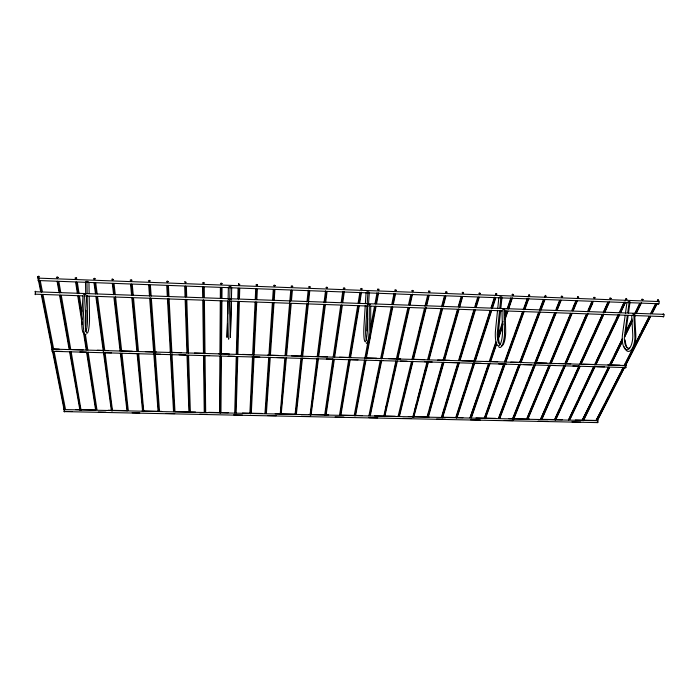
<?xml version="1.0" encoding="UTF-8"?>
<svg xmlns="http://www.w3.org/2000/svg" width="699" height="699" viewBox="0 0 699 699"><rect width="100%" height="100%" fill="white"/><g stroke="black" fill="none" stroke-linecap="round" stroke-linejoin="round"><path stroke-width="1.05" d="M219.905 356.245L219.521 412.628L219.739 412.235M219.923 354.078L220.281 300.954M220.307 297.695L220.377 287.944M220.211 413.196L220.657 355.756M220.674 353.589L221.085 300.474M221.102 298.307L221.19 287.464M221.443 356.289L220.945 412.655L220.753 412.253M221.461 354.122L221.924 301.007M221.95 297.757L222.037 288.005M227.743 314.034L228.049 301.321M228.101 299.207L228.372 287.551M229.77 298.508L230.05 286.852L228.87 286.721M231.369 301.444L230.373 337.565L231.273 301.033M231.421 299.329L231.71 287.673M227.507 323.777L227.026 337.46L227.891 300.911M236.227 357.338L234.724 412.943L235.449 412.401L237.005 356.831M236.314 354.061L237.73 301.723M237.817 298.456L238.079 288.643M237.101 353.563L238.56 301.243M238.621 299.058L238.927 288.163M228.416 299.556L229.613 299.469L228.652 339.181L228.704 338.499M236.148 412.978L237.756 357.381M237.852 354.105L239.355 301.785M239.451 298.517L239.74 288.704M252.531 356.717L249.875 413.258L250.592 412.716M252.636 354.542L255.091 302.352M255.249 299.085L255.703 289.299M250.574 413.834L253.291 357.303M253.396 355.136L255.948 301.863M256.052 299.696L256.577 288.818M251.291 413.292L254.06 356.761M254.165 354.585L256.716 302.405M256.874 299.146L257.354 289.36M83.006 295.738L81.792 316.263A13.569 2.211 -89 0 0 83.723 333.039M85.881 294.445L84.562 294.262L83.146 319.932A15.273 2.464 -89 0 0 86.082 334.113M86.519 295.869L85.322 316.376A13.561 2.158 -88.9 0 0 87.165 333.152A13.561 2.158 -88.9 0 0 89.498 315.826L89.184 296.376M365.245 305.612L364.022 324.913A13.071 1.8 -88.1 0 0 365.131 341.724A13.071 1.8 -88.1 0 0 367.464 325.69L367.447 304.851M365.385 303.462L366.066 292.741M367.054 305.97L365.647 328.338A11.42 1.59 -88.1 0 0 366.774 340.125M367.193 303.829L367.954 292.033L369.028 291.99M367.622 318.587L367.202 325.018A13.063 1.844 -88.1 0 0 366.958 330.863M368.591 303.584L369.282 292.864M268.739 357.189L264.965 413.581L265.166 413.188M268.888 355.022L272.374 302.973M272.593 299.714L273.248 289.954M265.742 413.065L269.499 357.774M269.648 355.608L273.265 302.492M273.414 300.317L274.148 289.482M270.26 357.233L266.371 413.607L266.162 413.205M270.408 355.066L273.991 303.025M274.218 299.775L274.89 290.015M41.853 294.419L64.649 409.955L64.291 408.976L64.308 411.903L64.343 409.029L65.488 409.404L54.164 351.632M280.203 414.289L284.781 358.736M285.07 355.494L290.714 290.609M280.701 414.463L285.646 358.246M285.935 355.005L290.4 304.187M290.688 300.946L291.64 290.137M286.389 357.705L281.19 414.306M286.581 355.538L291.195 303.646M291.483 300.404L292.348 290.67M52.18 349.089L52.364 351.684L52.399 348.565L52.18 349.089L626.19 365.533L625.622 367.927L621.953 367.333M38.742 279.382L38.401 277.643L38.366 281.059L38.62 280.579M35.597 291.736L35.334 291.221L35.308 294.672M497.548 310.339L495.617 329.273A12.835 3.591 -87.7 0 0 498.3 345.839A12.835 3.591 -87.7 0 0 502.52 330.155L501.952 310.74M497.767 308.233L498.833 297.713M499.523 310.697L497.321 332.637A11.219 3.154 -87.7 0 0 500.702 344.03M499.733 308.591L500.921 297.023L501.899 296.979M500.598 310.898L498.693 329.369A12.835 3.626 -87.6 0 0 499.645 343.882M500.816 308.731L501.934 297.861M300.946 358.124L295.153 413.817M301.182 355.966L306.712 304.205M306.94 302.047L308.207 290.181M295.791 413.694L301.723 358.709M301.951 356.551L307.647 303.724M307.883 301.566L309.045 290.784M302.449 358.168L296.359 414.236L296.14 413.834M302.684 356.009L309.718 291.326M310.085 414.909L316.944 358.587M317.224 356.438L323.759 304.816M324.03 302.667L325.533 290.836M312.593 397.845L312.872 395.695M310.583 415.084L317.722 359.172M318.001 357.023L324.729 304.336M325 302.186L326.372 291.439M311.072 414.935L318.447 358.631M318.718 356.481L325.35 304.869M325.629 302.719L327.01 291.972M625.168 315.345L622.643 333.475A12.608 5.251 -87.1 0 0 626.785 349.797A12.608 5.251 -87.1 0 0 632.761 334.454L631.686 315.371M625.465 313.213L626.951 302.545M627.283 315.703L624.408 336.787A11.018 4.605 -87.1 0 0 629.502 348.032M627.728 312.505L629.222 301.837L630.096 301.793M628.156 315.45L625.614 333.572A12.608 5.295 -87.1 0 0 625.247 336.769M628.453 313.318L629.948 302.658M332.881 359.05L324.712 414.83L325.376 414.289M333.196 356.909L340.728 305.428M341.199 302.204L342.772 291.483M325.594 414.324L333.659 359.636M334.131 356.42L341.724 304.947M342.038 302.807L343.62 292.086M326.101 414.857L334.209 360.168M334.69 356.953L342.318 305.48M342.798 302.265L344.38 291.544M339.504 415.136L348.74 359.513M349.098 357.372L357.626 306.031M358.159 302.824L359.933 292.13M340.413 414.629L349.526 360.099M349.884 357.958L358.648 305.559M359.006 303.418L360.789 292.724M340.885 415.162L350.225 359.557M350.583 357.416L359.207 306.083M359.74 302.877L361.54 292.182M364.537 359.976L354.236 415.442L354.882 414.909M364.93 357.836L367.901 341.837M370.479 327.971L374.446 306.634M375.04 303.436L377.014 292.767M365.621 357.303L366.023 355.171M354.97 416.01L365.324 360.553M365.726 358.421L375.485 306.162M375.887 304.03L377.879 293.37M366.014 360.011L355.616 415.477L355.38 415.084M366.416 357.879L376.018 306.695M376.612 303.488L378.613 292.829M368.906 415.748L380.265 360.431M380.702 358.299L391.187 307.237M391.842 304.048L394.026 293.405M373.266 397.128L373.712 395.005M376.997 379.041L377.871 374.786M387.954 325.848L388.391 323.716M369.867 415.25L381.278 359.95M381.715 357.818L392.261 306.765M392.698 304.642L394.891 294.008M370.278 415.783L381.733 360.474M382.178 358.342L392.751 307.289M393.415 304.1L395.617 293.466M597.278 420.903L650.498 316.726M575.329 420.012L596.072 420.449L604.976 403.48M383.768 416.447L395.922 360.885M396.403 358.762L407.849 307.831M408.566 304.65L410.715 295.1M583.49 420.615L609.484 367.718M384.389 414.463L384.869 412.34M385.35 410.217L386.302 405.97M393.004 376.263L393.956 372.017M394.437 369.893L395.389 365.656M404.249 326.398L404.966 323.209M384.267 416.621L396.726 361.462M397.207 359.338L408.705 308.425M409.431 305.245L411.825 294.637M384.887 416.088L397.39 360.929M397.871 358.805L409.413 307.892M410.13 304.712L412.532 294.104M582.573 420.597L582.363 419.837L593.783 397.312M597.051 422.362L597.785 422.615L597.995 421.724L597.89 420.728L597.164 420.475M411.519 361.339L398.081 416.359L398.701 415.826M412.034 359.225L424.442 308.434M424.957 306.311L427.543 295.729M402.065 402.074L402.842 398.893M404.144 393.607L405.7 387.255M406.215 385.14L407.246 380.911M413.214 356.569L414.245 352.34M418.911 333.292L419.688 330.111M420.204 327.997L421.759 321.645M425.909 304.72L426.687 301.54M399.085 415.861L412.323 361.916M412.847 359.802L425.569 307.962M426.084 305.847L428.679 295.275M399.444 416.386L412.978 361.383M413.502 359.26L426.25 307.429M426.774 305.314L429.116 295.791M657.873 303.75L658.336 304.222L658.86 303.777L659.14 302.667L659 301.557L658.537 301.094L658.012 301.54M663.229 317.031L664.05 315.476L663.91 314.349L663.43 313.86L662.897 314.305M412.829 417.058L427.054 361.785M427.605 359.679L440.955 309.019M441.515 306.913L444.302 296.359M414.586 410.855L415.424 407.692M415.984 405.577L416.814 402.414M417.373 400.3L420.44 388.696M420.999 386.582L423.227 378.142M423.786 376.027L426.023 367.587M426.573 365.472L427.412 362.309M429.369 354.926L430.2 351.754M430.759 349.649L432.987 341.199M433.546 339.094L435.783 330.644M436.333 328.539L437.172 325.376M437.731 323.261L438.57 320.098M439.129 317.984L439.959 314.821M443.306 302.151L444.145 298.989M413.336 417.224L428.137 361.313M428.697 359.199L442.109 308.565M442.668 306.45L445.464 295.904M413.791 417.076L428.504 361.829M429.064 359.723L442.502 309.08M443.061 306.966L445.866 296.42M442.38 362.694L427.028 416.962L427.631 416.438M442.974 360.614L457.443 309.474M458.326 306.337L460.991 296.944M427.919 415.389L428.81 412.261M429.99 408.085L432.952 397.652M433.546 395.564L437.093 383.035M437.688 380.946L440.65 370.514M441.235 368.425L442.72 363.209M443.9 359.033L444.791 355.905M445.385 353.816L448.339 343.375M448.933 341.287L449.824 338.159M451.004 333.982L452.48 328.766M453.074 326.678L453.966 323.55M455.145 319.373L457.513 311.02M458.701 306.852L460.178 301.627M428.076 416.482L443.498 362.231M444.083 360.142L458.614 309.019M459.208 306.931L462.17 296.498M443.83 362.737L428.382 416.997L428.129 416.604M444.424 360.649L458.981 309.526M459.575 307.438L462.546 297.005M513.739 419.164L535.224 365.254M512.804 419.138L512.638 418.378L513.844 418.78M441.418 417.268L457.775 363.139M458.719 360.02L473.817 310.059M474.761 306.94L477.592 297.573M442.318 415.695L444.844 407.368M446.102 403.209L451.772 384.467M452.41 382.388L458.081 363.655M459.339 359.487L460.912 354.279M462.179 350.12L467.849 331.387M468.479 329.299L474.149 310.566M475.407 306.398L476.36 303.279M442.179 417.827L458.911 362.676M459.54 360.597L475.014 309.613M475.643 307.525L478.798 297.127M459.217 363.183L442.624 417.679M460.16 360.064L475.346 310.111M476.299 306.992L479.138 297.625M498.527 418.081L518.911 364.336M473.101 363.585L455.879 417.189M473.765 361.514L490.113 310.644M491.117 307.534L494.455 297.154M456.333 417.041L464.354 392.122M465.691 387.971L470.698 372.401M472.707 366.171L473.712 363.052M474.708 359.941L490.418 311.151M491.423 308.032L494.429 298.691M495.434 295.581L496.098 293.501L497.006 294.096L495.774 294.445L496.098 293.501M456.508 418.124L474.254 363.122M474.927 361.051L491.336 310.199M492.009 308.119L495.355 297.748M474.534 363.629L457.094 417.591L456.831 417.207M475.538 360.518L491.642 310.697M492.646 307.586L495.661 298.246M470.025 417.862L488.557 363.454M489.256 361.4L495.897 341.89M498.343 334.707L502.896 321.357M504.993 315.197L506.391 311.09M507.09 309.037L510.934 297.739M478.299 394.752L470.156 417.486M480.755 387.561L488.103 365.996M491.956 354.708L495.809 343.41M498.964 334.174L500.711 329.037M508.068 307.473L510.515 300.29M471.143 417.399L489.387 364.022M490.086 361.968L496.753 342.466M498.16 338.368L503.07 323.995M505.176 317.835L507.282 311.675M508.33 308.6L511.843 298.333M471.362 417.897L489.982 363.489M490.689 361.444L496.666 343.987M498.064 339.889L502.284 327.569M505.097 319.356L507.902 311.142M508.61 309.089L512.472 297.8M503.769 363.891L484.25 418.159L484.809 417.635M504.503 361.846L522.546 311.667M523.28 309.622L527.334 298.359M485.176 416.613L503.621 365.411M505.089 361.313L513.94 336.735M515.049 333.668L520.58 318.307M521.314 316.254L522.424 313.187M524.267 308.067L526.845 300.902M528.322 296.804L529.064 294.751L529.851 295.738L528.767 295.694L529.064 294.751M485.019 418.718L504.966 363.445M505.709 361.392L523.813 311.238M524.547 309.185L528.243 298.954M485.578 418.194L505.185 363.934M505.927 361.89L524.058 311.728M524.8 309.674L528.863 298.421M519.68 362.292L538.632 312.252M539.401 310.207L543.272 299.993M498.964 417.932L518.938 365.262M520.091 362.222L538.518 313.606M540.056 309.552L543.507 300.439M544.661 297.398L545.43 295.38L546.234 296.359L545.15 296.315L545.43 295.38M499.575 417.993L519.75 364.904M520.528 362.86L539.916 311.815M540.694 309.771L544.573 299.565M520.152 364.817L499.741 418.491L499.47 418.098M520.93 362.798L540.187 312.165M540.956 310.146L544.809 300.02M412.585 416.665L413.188 416.132L413.939 416.691M512.524 418.753L533.818 365.219M534.621 363.2L554.7 312.689M555.906 309.657L559.523 300.57M513.066 418.229L524.731 388.932M525.534 386.914L527.544 381.864M528.348 379.845L533.582 366.713M535.189 362.667L549.257 327.307M550.061 325.288L554.49 314.174M556.5 309.124L559.716 301.042M513.302 419.313L535.058 364.773M535.862 362.755L555.609 313.274M556.815 310.242L560.843 300.151M536.028 363.235L556.194 312.741M557.007 310.723L561.035 300.622M548.829 365.656L526.583 419.051L527.623 418.692M550.087 362.632L570.646 313.266M571.904 310.242L575.679 301.173M383.524 416.054L384.153 415.521M527.116 418.526L548.54 367.141M550.227 363.113L570.803 313.737M573.748 306.686L575.006 303.663M577.112 298.63L577.951 296.612L578.781 297.591L577.706 297.547L577.951 296.612M527.789 418.596L550.096 365.21M550.934 363.2L571.555 313.851M572.822 310.828L577.024 300.753M527.902 419.077L550.227 365.691M551.494 362.667L572.14 313.318M573.398 310.295L577.191 301.225M540.589 419.339L564.014 365.525M564.888 363.532L586.146 314.699M587.448 311.71L591.791 301.741M540.685 418.963L562.398 369.981M565.43 363.008L571.511 349.054M572.385 347.062L573.687 344.065M574.552 342.073L580.633 328.119M581.507 326.127L586.278 315.162M588.453 310.181L591.494 303.209M541.804 418.902L564.871 366.093M565.736 364.1L587.492 314.288M588.803 311.3L593.154 301.33M541.9 419.365L565.421 365.568M566.723 362.58L588.069 313.755M588.934 311.763L592.857 302.798M578.912 365.961L554.534 419.636L555.556 419.278M579.821 363.969L602.389 314.27M603.289 312.278L607.807 302.344M555.05 419.112L559.576 409.168M560.476 407.185L565.902 395.25M566.802 393.266L573.582 378.351M574.482 376.368L578.999 366.425M580.808 362.449L593.914 333.624M594.814 331.632L602.04 315.73M603.849 311.754L607.92 302.807M555.329 420.186L579.768 366.521M581.131 363.541L603.761 313.86M604.67 311.868L609.196 301.933M555.845 419.662L579.855 366.992M581.219 364.013L603.412 315.319M604.775 312.339L609.301 302.396M593.547 366.826L568.436 419.924L569.44 419.566M594.473 364.861L618.187 314.707M619.122 312.741L624.233 301.924M568.942 419.4L577.785 400.719M578.711 398.753L583.368 388.915M584.294 386.949L590.349 374.166M591.275 372.2L593.608 367.281M596.867 360.396L601.516 350.566M603.849 345.647L608.497 335.817M609.432 333.842L614.08 324.013M616.413 319.094L618.274 315.162M621.996 307.298L623.858 303.366M625.255 300.413L626.182 298.447L627.047 299.417L625.989 299.373L626.182 298.447M569.694 419.487L594.866 366.407M595.801 364.441L619.113 315.293M620.511 312.339L625.177 302.51M570.201 418.972L594.928 366.861M595.863 364.895L619.664 314.76M620.598 312.794L625.727 301.977M582.276 420.213L608.104 367.683M609.537 364.764L622.451 338.491M625.317 332.654L632.01 319.032M634.884 313.196L639.664 303.471M596.177 392.454L608.619 367.158M609.572 365.21L611.966 360.343M614.36 355.476L622.494 338.936M626.802 330.181L631.59 320.457M635.417 312.671L639.725 303.916M583.071 420.763L609.441 367.272M610.402 365.324L622.39 341.016M625.264 335.179L632.455 320.588M635.819 313.781L641.088 303.078M610.917 364.799L622.433 341.462M625.317 335.625L631.555 322.982M634.43 317.145L635.391 315.197M636.352 313.248L641.63 302.553M596.064 420.501L623.298 367.132M624.286 365.193L649.039 316.673M650.524 313.764L655.47 304.065M605.972 401.541L608.445 396.691M609.441 394.752L620.336 373.406M621.324 371.466L623.307 367.578M624.294 365.638L625.29 363.698M626.278 361.759L632.219 350.112M635.199 344.292L640.642 333.615M641.638 331.676L644.111 326.826M645.107 324.886L649.065 317.119M651.049 313.239L655.505 304.502M656.99 301.592L657.986 299.653L658.869 300.622L657.82 300.579L657.986 299.653M597.365 420.082L624.163 367.7M625.159 365.76L650.472 316.289M651.957 313.379L656.92 303.672M652.482 312.846L656.955 304.117M279.984 413.895L280.683 413.354M189.158 411.597L188.913 411.991L187.009 355.293M158.315 410.951L158.07 411.344L153.789 353.72M143.749 411.44L138.69 353.755M142.718 411.423L142.806 410.619M111.482 410.767L111.595 409.972M112.522 410.794L104.999 352.174M95.894 409.64L95.614 410.033L86.72 353.178M81.04 410.13L71.141 351.658M79.992 410.112L80.123 409.308M37.729 276.673L38.742 276.122L39.485 276.743L38.48 277.302L37.729 276.673L40.699 291.658M625.343 365.385L626.19 365.533M441.558 416.884L442.004 416.735M369.072 415.363L369.544 415.215M339.679 414.752L340.16 414.603M127.768 410.138L126.965 410.689L120.342 353.222M83.391 294.349L84.562 294.262M368.093 304.563L370.4 304.642M502.712 309.386L504.931 309.474M632.543 314.043L634.683 314.122M230.05 286.852L231.238 286.808M85.794 281.348L88.24 281.444M75.44 409.553L95.081 409.964M108.179 410.243L127.83 410.654M142.019 410.951L161.661 411.362M174.759 411.632L195.502 412.069M208.599 412.34L228.241 412.751M242.431 413.048L262.081 413.459M275.179 413.738L294.821 414.149M309.01 414.446L328.661 414.857M341.759 415.127L362.493 415.564M374.498 415.818L395.241 416.246M408.338 416.525L429.072 416.954M442.17 417.233L462.913 417.661M476.01 417.941L495.652 418.352M508.75 418.622L529.493 419.059M542.59 419.33L562.232 419.741M64.142 409.57L597.89 420.728M64.5 411.362L72.137 411.519M98.332 412.061L105.968 412.218M132.155 412.76L139.8 412.917M165.986 413.459L174.724 413.633M199.818 414.158L207.463 414.315M233.649 414.857L242.378 415.031M267.481 415.556L276.21 415.73M301.313 416.255L310.041 416.429M335.144 416.954L343.873 417.128M368.976 417.653L377.705 417.827M402.799 418.352L411.536 418.526M436.63 419.051L445.359 419.225M470.462 419.75L480.283 419.95M504.294 420.449L513.022 420.623M538.125 421.148L547.946 421.348M571.957 421.847L580.686 422.021M64.125 411.606L597.785 422.615M52.617 348.958L59.162 349.151M72.25 349.526L83.164 349.841M97.344 350.243L108.249 350.557M121.338 350.933L132.251 351.248M145.34 351.623L156.253 351.929M169.341 352.305L181.338 352.654M194.436 353.03L205.34 353.344M218.438 353.72L229.342 354.026M242.431 354.402L254.436 354.751M267.525 355.127L278.438 355.433M291.527 355.808L302.431 356.123M315.529 356.499L327.525 356.848M339.522 357.189L351.527 357.53M364.616 357.905L376.621 358.255M388.618 358.596L400.614 358.937M412.62 359.286L424.616 359.627M437.705 360.002L449.71 360.352M461.707 360.693L473.712 361.034M485.709 361.383L497.705 361.724M510.803 362.099L522.8 362.44M534.796 362.79L546.801 363.131M558.798 363.48L570.803 363.821M582.8 364.162L595.889 364.537M607.894 364.887L619.891 365.228M55.859 351.256L62.403 351.44M79.861 351.938L86.405 352.121M104.946 352.654L111.49 352.838M128.939 353.336L135.484 353.519M154.025 354.043L160.569 354.227M179.119 354.76L185.663 354.943M203.112 355.442L209.656 355.625M228.197 356.149L234.742 356.333M252.19 356.831L259.827 357.049M277.285 357.547L283.829 357.731M301.278 358.229L308.914 358.438M326.363 358.937L332.907 359.12M351.448 359.653L357.993 359.836M375.45 360.334L383.078 360.544M400.536 361.042L407.08 361.226M424.529 361.724L432.165 361.942M449.614 362.44L457.251 362.65M473.616 363.122L481.244 363.331M498.702 363.829L506.338 364.048M523.787 364.546L531.423 364.756M547.78 365.228L555.417 365.437M572.874 365.935L579.419 366.119M596.867 366.617L604.504 366.835M52.154 351.291L626.068 367.578M35.072 291.728L663.91 314.349M35.046 294.165L82.989 295.878M85.173 295.957L368.478 306.057M370.653 306.136L502.502 310.837M504.678 310.915L663.77 316.595M38.139 278.123L659 301.557M38.113 280.535L658.86 303.777M627.982 301.715L629.222 301.837M499.698 296.892L500.921 297.023M366.748 291.902L367.954 292.033M229.613 299.469L230.81 299.635M541.113 418.815L541.611 418.981M310.539 413.974L311.256 414.542M204.999 411.763L205.497 411.938M189.674 411.44L190.355 412.017L188.564 355.337M174.296 411.117L174.794 411.292M158.848 410.794L159.521 411.37L155.353 353.764M112.137 409.815L112.792 410.392M80.673 409.151L81.32 409.736M128.267 410.322L121.923 353.266M96.934 409.658L88.144 352.156M41.337 294.864L64.002 409.369M40.324 281.024L42.421 291.719M43.05 294.926L53.744 349.491M49.9 332.838L50.319 334.978M56.217 364.948L56.636 367.08M63.163 400.256L63.583 402.397M38.48 277.302L41.433 292.278M57.152 281.653L59.039 292.322M59.607 295.528L69.061 348.88M69.629 352.078L79.843 409.701M65.278 321.645L65.654 323.786M57.711 281.234L59.799 293.064M60.184 295.214L69.673 348.984M70.241 352.217L80.49 410.287M58.891 281.749L60.778 292.505M61.346 295.729L70.765 349.509M75.641 282.379L77.318 293.108M77.825 296.324L82.185 324.214M83.364 331.728L86.213 349.963M93.937 393.388L94.269 395.538M76.226 281.924L78.061 293.72M78.393 295.869L82.071 319.46M84.247 333.406L86.746 349.491M87.253 352.707L96.104 409.544M77.371 282.44L79.022 293.169M79.52 296.385L81.844 311.396M85.488 334.996L87.812 350.007M94.653 282.641L96.112 293.423M96.549 296.656L103.828 350.566M104.116 352.724L111.98 410.942M94.033 283.104L95.501 293.886M95.938 297.119L111.324 410.365M95.754 283.165L97.196 293.947M97.633 297.18L104.71 350.016M123.312 371.108L123.557 373.275M112.993 283.357L114.234 294.2M114.601 297.451L120.682 350.566M121.058 353.816L127.506 410.191M112.347 283.82L113.596 294.663M113.972 297.923L120.097 351.055M114.059 283.89L115.283 294.725M115.536 296.9L121.678 351.099M131.237 284.039L132.251 294.847M132.557 298.097L137.528 351.064M137.834 354.306L143.216 411.597M130.564 284.502L131.587 295.319M131.796 297.486L136.917 351.545M137.118 353.711L142.552 411.021M132.268 284.572L133.273 295.38M133.57 298.622L138.489 351.588M148.695 285.218L149.507 296.096M149.665 298.272L153.623 351.545M150.39 285.288L151.176 296.158M151.333 298.324L155.195 351.588M158.289 403.183L158.446 405.359M149.403 284.746L150.198 295.616M150.355 297.791L154.348 352.139M154.514 354.314L158.664 410.829M634.718 315.476L635.802 334.559A12.608 5.295 -87.1 0 1 633.67 346.678M633.81 313.965L634.945 337.897A14.198 5.942 -87.1 0 1 630.489 350.618A14.198 5.942 -87.1 0 1 624.224 346.739M166.746 285.9L167.271 295.651M167.445 298.91L173.527 411.667M168.433 285.961L168.992 296.795M169.106 298.971L174.968 411.694M167.472 285.428L168.048 296.262M168.162 298.429L171.037 352.628M171.15 354.795L174.147 411.161M184.702 286.607L185.034 296.42M185.148 299.688L186.939 353.109M185.462 286.127L185.82 297.031M185.89 299.207L187.638 352.619M187.743 355.887L189.604 412.559M186.388 286.669L186.694 296.481M186.799 299.749L188.494 353.161M505.097 310.854L505.674 330.26A12.835 3.626 -87.6 0 1 501.349 345.918M503.953 309.308L504.521 333.65A14.452 4.063 -87.7 0 1 498.702 346.791M85.496 282.204L85.68 293.012M85.977 310.304L86.073 315.712A13.569 2.211 -89 0 1 85.33 328.74M88.956 282.335L89.131 293.134M86.938 281.479L87.139 293.37M87.174 295.528L87.541 319.26A11.857 1.914 -89 0 1 85.488 331.387M203.365 286.8L203.505 297.669M203.531 299.845L204.195 353.1M204.222 355.275L204.921 411.798M202.579 287.272L202.71 297.058M202.754 300.325L203.461 353.598M203.496 355.774L204.248 412.305M204.257 287.341L204.361 297.119M204.405 300.378L205.008 353.642M205.034 355.817L205.681 412.34M370.706 306.005L370.732 325.804A13.063 1.844 -88.1 0 1 369.78 338.368A13.063 1.844 -88.1 0 1 367.875 341.208M369.317 304.476L369.264 329.246A14.714 2.045 -88.1 0 1 366.154 342.72M633.285 347.386A12.608 5.295 -87.1 0 1 632.446 348.548M627.186 347.857A12.608 5.295 -87.1 0 1 625.238 340.002M643.071 299.635L642.53 300.159L641.577 299.583L642.119 299.05L643.071 299.635M611.118 298.421L610.55 298.954L609.615 298.368L610.175 297.835L611.118 298.421M595.032 297.809L594.456 298.342L593.521 297.757L594.098 297.224L595.032 297.809M562.651 296.586L562.048 297.119L561.122 296.525L561.725 295.992L562.651 296.586M513.529 294.725L512.891 295.258L511.983 294.663L512.62 294.13L513.529 294.725M480.405 293.466L479.75 293.999L478.85 293.405L479.505 292.872L480.405 293.466M462.319 292.383L462.476 293.187L463.586 293.222L463.428 292.427L462.319 292.383M446.984 292.199L446.303 292.732L445.412 292.138L446.093 291.597L446.984 292.199M428.74 291.107L428.871 291.911L429.99 291.955L429.859 291.151L428.74 291.107M413.258 290.915L412.541 291.457L411.667 290.854L412.375 290.321L413.258 290.915M396.272 290.277L395.547 290.819L394.682 290.216L395.407 289.674L396.272 290.277M377.801 289.168L377.888 289.98L379.024 290.024L378.937 289.211L377.801 289.168M362.082 288.975L361.331 289.517L360.466 288.914L361.217 288.372L362.082 288.975M344.86 288.32L344.1 288.87L343.244 288.259L344.004 287.717L344.86 288.32M327.56 287.665L326.783 288.215L325.935 287.604L326.713 287.062L327.56 287.665M310.19 287.009L309.395 287.551L308.556 286.948L309.342 286.407L310.19 287.009M292.732 286.345L291.92 286.896L291.09 286.284L291.894 285.742L292.732 286.345M275.188 285.681L274.366 286.232L273.536 285.62L274.358 285.07L275.188 285.681M257.564 285.017L256.734 285.559L255.913 284.947L256.743 284.406L257.564 285.017M238.455 283.881L239.014 284.886L239.862 284.344L238.455 283.881M222.072 283.663L221.216 284.213L220.403 283.602L221.26 283.06L222.072 283.663M204.204 282.99L203.33 283.541L202.527 282.929L203.4 282.379L204.204 282.99M184.842 281.846L185.357 282.859L186.249 282.309L184.842 281.846M168.206 281.627L167.306 282.178L166.511 281.557L167.411 281.007L168.206 281.627M150.075 280.937L149.158 281.487L148.371 280.876L149.298 280.316L150.075 280.937M131.866 280.247L130.931 280.797L130.154 280.177L131.089 279.626L131.866 280.247M112.163 279.084L112.032 279.915L112.618 280.107L113.57 279.548L112.163 279.084M95.178 278.857L94.216 279.408L93.448 278.787L94.417 278.237L95.178 278.857M76.707 278.15L75.728 278.709L74.968 278.088L75.946 277.529L76.707 278.15M58.139 277.451L57.143 278.01L56.392 277.381L57.388 276.83L58.139 277.451"/></g></svg>
